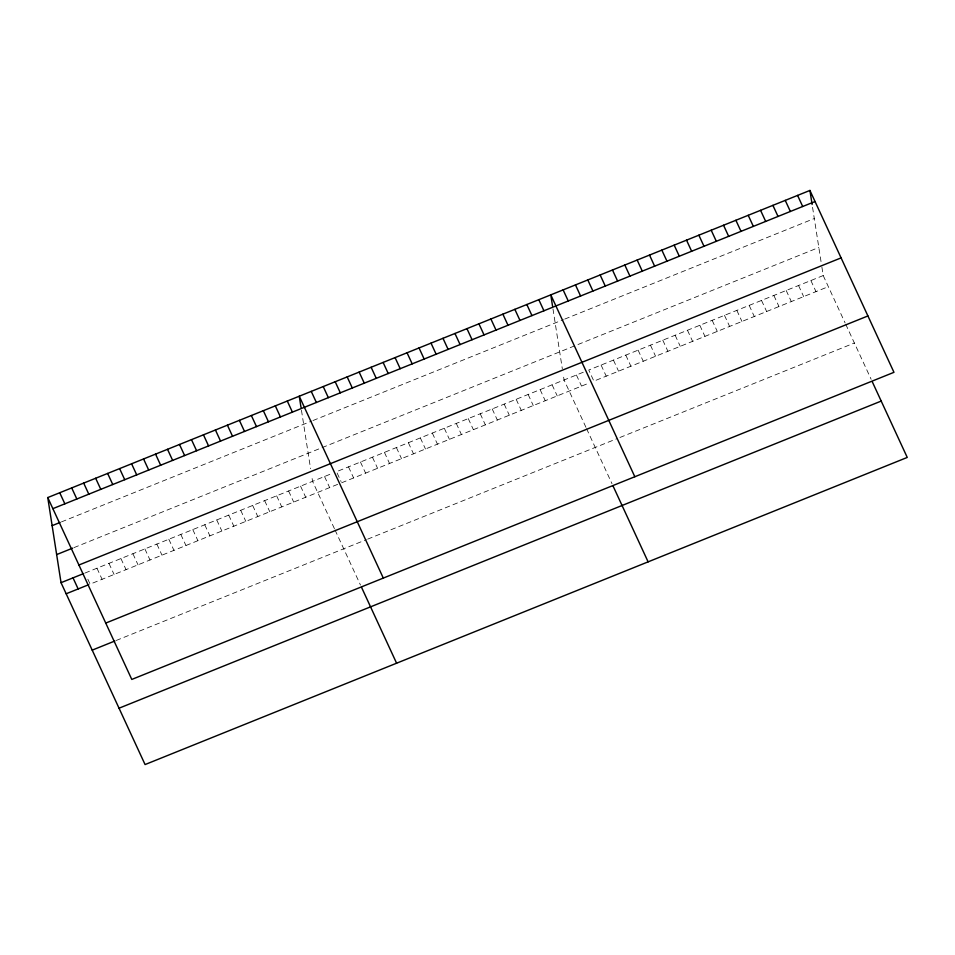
<?xml version="1.0" encoding="UTF-8"?>
<svg xmlns="http://www.w3.org/2000/svg" width="955" height="955" viewBox="0 0 955 955"><rect width="100%" height="100%" fill="white"/><g stroke="black" fill="none" stroke-linecap="round" stroke-linejoin="round"><path stroke-width="0.72" stroke-dasharray="4.78 3.58" d="M61.454 521.896L311.64 421.083M312.965 420.546L563.39 319.639M564.763 319.077L814.305 218.528M73.953 547.621L818.829 247.464M84.995 573.036L332.519 473.286M583.266 372.247L336.506 471.686L341.066 481.535M821.897 267.137L823.21 275.565L588.758 370.039L593.879 381.129L828.331 286.655M337.64 484.376L90.116 584.126L87.275 577.966M341.639 482.776L588.387 383.337M116.164 640.483L366.35 539.671M367.675 539.133L617.181 438.596M619.914 437.486L854.379 343.012M823.21 275.565L845.08 322.886M845.7 324.223L871.151 379.302M810.867 280.531L816 291.621M798.535 285.509L803.656 296.599M786.192 290.475L791.313 301.565M773.848 295.453L778.982 306.543M761.505 300.419L766.638 311.509M749.174 305.397L754.295 316.487M736.83 310.363L741.951 321.465M724.487 315.341L729.62 326.431M712.155 320.319L717.277 331.409M699.812 325.285L704.933 336.375M687.469 330.263L692.602 341.353M675.137 335.229L680.258 346.319M662.794 340.207L667.915 351.297M650.451 345.173L655.572 356.263M638.107 350.151L643.24 361.241M625.776 355.117L630.897 366.207M613.432 360.095L618.553 371.185M601.089 365.061L606.222 376.163M576.414 375.005L581.535 386.107M585.94 427.303L564.071 379.983L563.199 374.36M586.561 428.652L612.012 483.731M552.097 384.805L557.219 395.895M540.124 389.64L545.245 400.73M528.139 394.463L533.272 405.553M516.166 399.286L521.287 410.375M504.192 404.108L509.313 415.21M492.207 408.943L497.34 420.033M480.234 413.766L485.355 424.856M468.26 418.588L473.382 429.678M456.275 423.423L461.408 434.513M444.302 428.246L449.423 439.336M432.329 433.069L437.45 444.159M420.343 437.903L425.476 448.993M408.37 442.726L413.491 453.816M396.397 447.549L401.518 458.639M384.423 452.372L389.545 463.473M372.438 457.206L377.571 468.296M360.465 462.029L365.586 473.119M348.491 466.852L353.613 477.942M324.533 476.509L329.654 487.599M334.417 528.652L312.56 481.332L311.676 475.721M335.038 530.001L360.489 585.081M300.574 486.155L305.707 497.257M288.601 490.989L293.722 502.079M276.628 495.812L281.749 506.902M264.642 500.635L269.776 511.725M252.669 505.47L257.79 516.56M240.696 510.292L245.817 521.382M228.722 515.115L233.844 526.205M216.737 519.95L221.87 531.04M204.764 524.773L209.885 535.862M192.791 529.595L197.912 540.685M180.805 534.418L185.939 545.52M168.832 539.253L173.953 550.343M156.859 544.075L161.98 555.165M144.874 548.898L150.007 559.988M132.9 553.733L138.021 564.823M120.927 558.556L126.048 569.646M108.942 563.378L114.075 574.468M96.968 568.201L102.09 579.303M812.55 207.295L821.455 264.32M552.981 308.907L562.316 368.749M301.458 410.256L310.578 468.69"/><path stroke-width="1.43" d="M47.75 497.567L809.924 190.439L893.964 372.319L131.79 679.435L47.75 497.567L61.036 582.681L145.076 764.561L907.25 457.433L872.261 381.725M52.871 508.657L815.045 201.529M52.131 525.656L60.117 522.433M56.655 554.592L72.628 548.158M78.919 565.014L841.092 257.886M61.036 582.681L83.658 573.573M66.17 593.771L88.791 584.663M105.742 623.078L867.916 315.95M92.205 650.14L114.827 641.02M119.041 708.204L881.202 401.076M797.58 195.405L802.701 206.507M785.237 200.383L790.37 211.473M772.905 205.349L778.027 216.451M760.562 210.327L765.683 221.417M748.219 215.305L753.352 226.395M735.887 220.271L741.008 231.361M723.544 225.249L728.665 236.339M711.2 230.215L716.322 241.305M698.857 235.193L703.99 246.283M686.526 240.159L691.647 251.249M674.182 245.137L679.303 256.226M661.839 250.103L666.972 261.193M649.507 255.081L654.629 266.17M637.164 260.047L642.285 271.148M624.821 265.024L629.942 276.114M612.477 270.002L617.61 281.092M600.146 274.968L605.267 286.058M587.803 279.946L592.924 291.036M575.459 284.912L580.592 296.002M563.128 289.89L568.249 300.98M634.824 476.736L550.784 294.856L552.539 306.101M538.811 299.691L543.932 310.781M613.122 486.143L648.111 561.862M526.826 304.514L531.959 315.604M514.852 309.336L519.974 320.426M502.879 314.159L508 325.261M490.894 318.994L496.027 330.084M478.921 323.817L484.042 334.907M466.947 328.639L472.068 339.729M454.962 333.474L460.095 344.564M442.989 338.297L448.11 349.387M431.015 343.12L436.137 354.21M419.042 347.942L424.163 359.044M407.057 352.777L412.19 363.867M395.084 357.6L400.205 368.69M383.11 362.423L388.231 373.512M371.125 367.257L376.258 378.347M359.152 372.08L364.273 383.17M347.178 376.903L352.3 387.993M335.193 381.737L340.326 392.827M323.22 386.56L328.341 397.65M311.246 391.383L316.368 402.473M383.301 578.085L299.261 396.206L301.016 407.451M287.288 401.04L292.409 412.13M361.611 587.492L396.6 663.212M275.315 405.863L280.436 416.953M263.341 410.686L268.462 421.776M251.356 415.521L256.489 426.61M239.383 420.343L244.504 431.433M227.409 425.166L232.531 436.256M215.424 429.989L220.557 441.091M203.451 434.823L208.572 445.913M191.478 439.646L196.599 450.736M179.492 444.469L184.625 455.559M167.519 449.304L172.64 460.394M155.546 454.126L160.667 465.216M143.56 458.949L148.694 470.039M131.587 463.772L136.708 474.874M119.614 468.607L124.735 479.697M107.64 473.429L112.762 484.519M95.655 478.252L100.788 489.342M83.682 483.087L88.803 494.177M71.709 487.91L76.83 498.999M59.723 492.732L64.856 503.822M73.022 577.859L78.143 588.949M809.924 190.439L812.108 204.477"/></g></svg>
